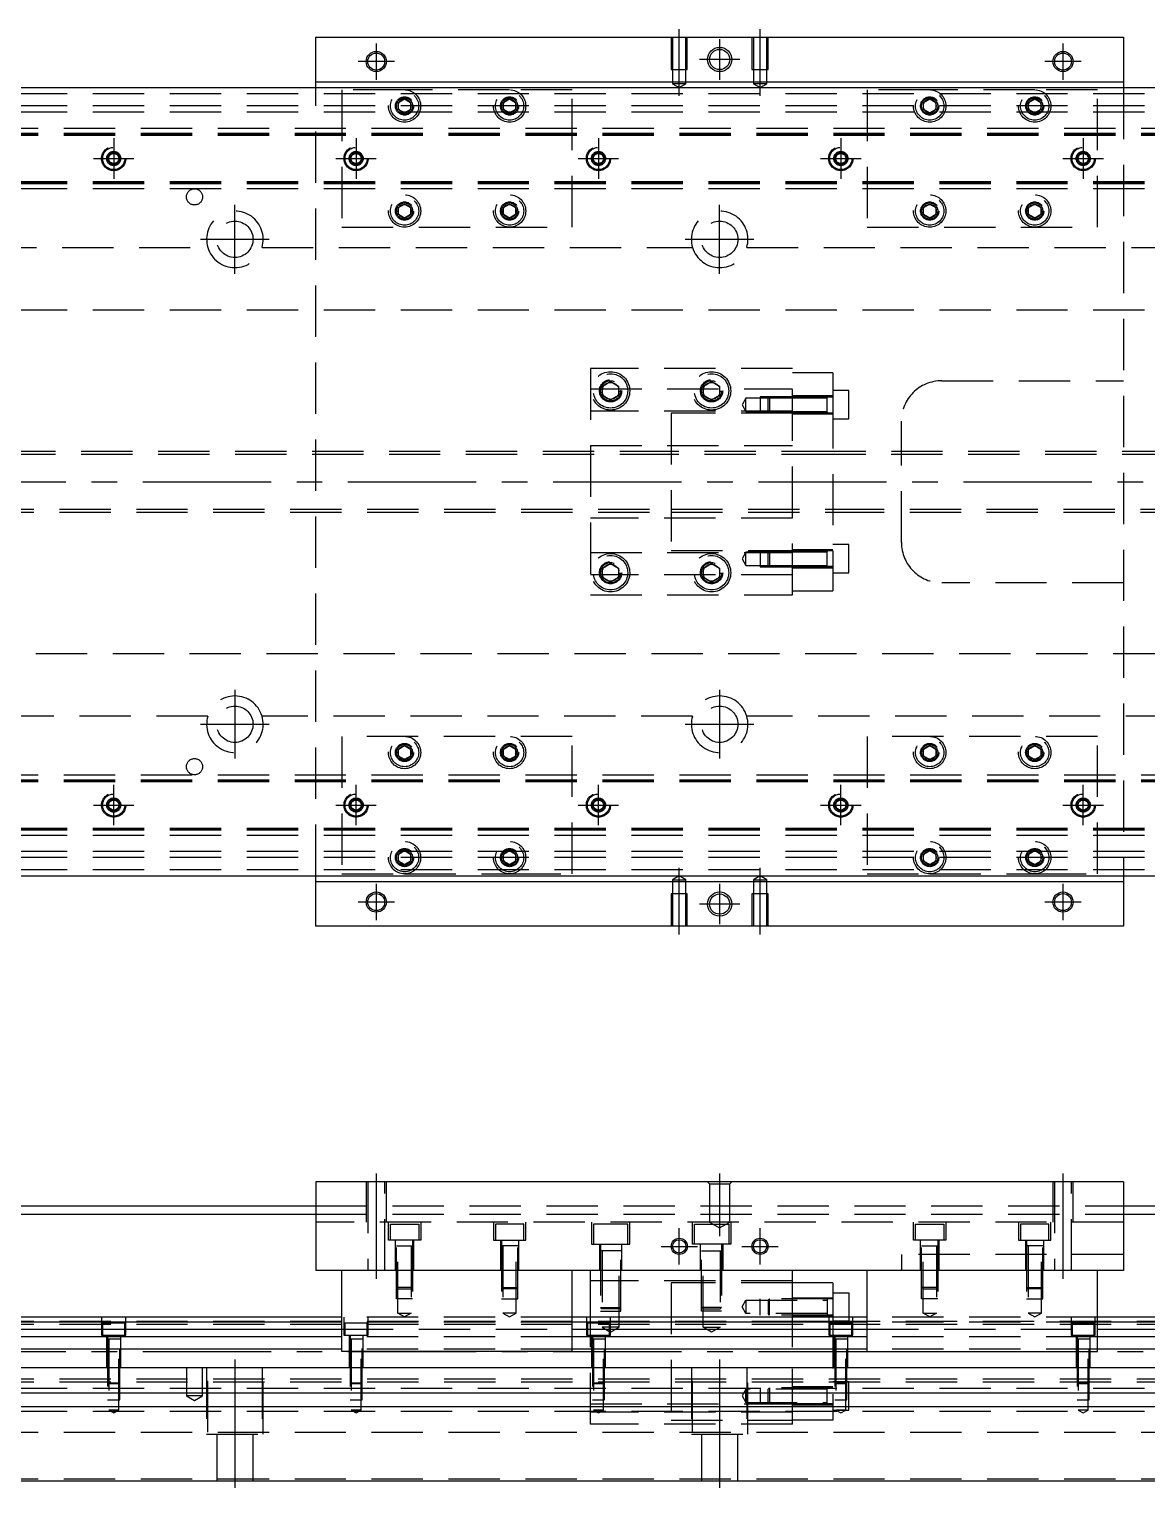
# Model space of a CAD drawing. Extents: x -21 to 1023, y -283 to 112.
# Drawn here: x 256.1 to 532.8, y -249.2 to 112 of the extents above; entities that cross this region are included whole.
import ezdxf

# ---------------------------------------------------------------- set-up
doc = ezdxf.new("R2010")
doc.units = 0
doc.linetypes.add('CENTER', pattern=[50.8, 31.75, -6.35, 6.35, -6.35])
doc.linetypes.add('DASHED', pattern=[19.05, 12.7, -6.35])
doc.layers.get('0').update_dxf_attribs({"linetype": 'CONTINUOUS'})
doc.layers.add('CENTER', color=1, linetype='CENTER')

msp = doc.modelspace()

# ---------------------------------------------------------------- linework, layer by layer
at = {"color": 7, "linetype": 'CONTINUOUS'}
for p, q in [((327, 110), (527, 110)), ((327, 99), (327, 110)), ((527, 110), (527, 99)), ((327, 99), (527, 99)), ((327, 97.5), (327, 99)), ((527, 99), (527, 97.5)), ((851, 97.5), (3, 97.5)), ((3, -97.5), (851, -97.5)), ((327, -99), (327, -97.5)), ((527, -97.5), (527, -99)), ((327, -110), (327, -99)), ((527, -99), (327, -99)), ((527, -99), (527, -110)), ((527, -110), (327, -110)), ((327, -173.2), (327, -195.2)), ((527, -173.2), (327, -173.2)), ((527, -173.2), (527, -195.2)), ((3, -179.2), (327, -179.2)), ((527, -179.2), (851, -179.2)), ((11, -181.2), (327, -181.2)), ((527, -181.2), (843, -181.2)), ((527, -195.2), (327, -195.2)), ((333.5, -215.2), (333.5, -195.2)), ((390.5, -215.2), (390.5, -195.2)), ((395, -206.7), (395, -195.2)), ((445, -206.7), (445, -195.2)), ((455, -198.2), (445, -198.2)), ((452.35, -198.2), (452, -198.2)), ((455, -198.2), (455, -206.7)), ((463.5, -215.2), (463.5, -195.2)), ((520.5, -215.2), (520.5, -195.2)), ((455, -200.7), (459, -200.7)), ((459, -200.7), (459, -206.7)), ((333.5, -206.7), (17, -206.7)), ((333.5, -207.952272), (17, -207.952272)), ((463.5, -206.7), (390.5, -206.7)), ((463.5, -207.952272), (390.5, -207.952272)), ((837, -206.7), (520.5, -206.7)), ((837, -207.952272), (520.5, -207.952272)), ((17, -209.72668), (333.5, -209.72668)), ((333.5, -211.623076), (17, -211.623076)), ((390.5, -209.72668), (463.5, -209.72668)), ((463.5, -211.623076), (390.5, -211.623076)), ((520.5, -209.72668), (837, -209.72668)), ((837, -211.623076), (520.5, -211.623076)), ((333.5, -214.677372), (17, -214.677372)), ((390.5, -215.2), (333.5, -215.2)), ((463.5, -214.677372), (390.5, -214.677372)), ((463.5, -215.2), (520.5, -215.2)), ((837, -214.677372), (520.5, -214.677372)), ((17, -219.2), (837, -219.2)), ((837, -225.5), (17, -225.5)), ((837, -228.9), (17, -228.9)), ((17, -247.2), (837, -247.2))]:
    msp.add_line(p, q, dxfattribs=at)
at = {"color": 3, "linetype": 'DASHED'}
for p, q in [((415.000006, 110), (415.000006, 102)), ((415.35, 110), (415.35, 102)), ((418.65, 102), (418.65, 110)), ((418.999994, 102), (418.999994, 110)), ((435.000006, 110), (435.000006, 102)), ((435.35, 110), (435.35, 102)), ((438.65, 102), (438.65, 110)), ((438.999994, 102), (438.999994, 110)), ((415.000006, 102), (418.999994, 102)), ((415.35, 102), (415.35, 98.5)), ((418.65, 98.5), (418.65, 102)), ((435.000006, 102), (438.999994, 102)), ((435.35, 102), (435.35, 98.5)), ((438.65, 98.5), (438.65, 102)), ((417, 98.5), (415.35, 98.5)), ((415.35, 98.5), (417, 97.547372)), ((418.65, 98.5), (417, 98.5)), ((417, 97.547372), (418.65, 98.5)), ((437, 98.5), (435.35, 98.5)), ((435.35, 98.5), (437, 97.547372)), ((438.65, 98.5), (437, 98.5)), ((437, 97.547372), (438.65, 98.5)), ((837, 96), (17, 96)), ((327, -97.5), (327, 97.5)), ((349, 97), (333.5, 97)), ((333.5, 97), (333.5, 63)), ((347.5, 93.866026), (349, 94.73205)), ((375, 97), (349, 97)), ((349, 94.73205), (350.5, 93.866026)), ((373.5, 93.866026), (375, 94.73205)), ((390.5, 97), (375, 97)), ((375, 94.73205), (376.5, 93.866026)), ((390.5, 63), (390.5, 97)), ((479, 97), (463.5, 97)), ((463.5, 97), (463.5, 63)), ((477.5, 93.866026), (479, 94.73205)), ((505, 97), (479, 97)), ((479, 94.73205), (480.5, 93.866026)), ((503.5, 93.866026), (505, 94.73205)), ((520.5, 97), (505, 97)), ((505, 94.73205), (506.5, 93.866026)), ((520.5, 63), (520.5, 97)), ((527, 97.5), (527, -97.5)), ((837, 93), (17, 93)), ((837, 91.5), (17, 91.5)), ((347.5, 92.133974), (347.5, 93.866026)), ((349, 91.26795), (347.5, 92.133974)), ((350.5, 92.133974), (349, 91.26795)), ((350.5, 93.866026), (350.5, 92.133974)), ((350.973226, 93.326156), (351, 93)), ((373.5, 92.133974), (373.5, 93.866026)), ((375, 91.26795), (373.5, 92.133974)), ((376.5, 92.133974), (375, 91.26795)), ((376.5, 93.866026), (376.5, 92.133974)), ((376.973226, 93.326156), (377, 93)), ((477.5, 92.133974), (477.5, 93.866026)), ((479, 91.26795), (477.5, 92.133974)), ((480.5, 92.133974), (479, 91.26795)), ((480.5, 93.866026), (480.5, 92.133974)), ((480.973226, 93.326156), (481, 93)), ((503, 93), (503.030168, 93.346066)), ((503.5, 92.133974), (503.5, 93.866026)), ((505, 91.26795), (503.5, 92.133974)), ((506.5, 92.133974), (505, 91.26795)), ((506.5, 93.866026), (506.5, 92.133974)), ((17, 87.5), (837, 87.5)), ((17, 86.247728), (837, 86.247728)), ((17, 86.1147), (837, 86.1147)), ((17, 86.1), (837, 86.1)), ((17, 85.8), (837, 85.8)), ((275.5, 80), (275.516134, 80.21941)), ((275.75, 80.721688), (277, 81.443376)), ((275.75, 79.278312), (275.75, 80.721688)), ((277, 81.443376), (278.25, 80.721688)), ((278.25, 80.721688), (278.25, 79.278312)), ((335.5, 80), (335.52041, 80.24661)), ((335.75, 80.721688), (337, 81.443376)), ((335.75, 79.278312), (335.75, 80.721688)), ((337, 81.443376), (338.25, 80.721688)), ((338.25, 80.721688), (338.25, 79.278312)), ((395.5, 80), (395.516134, 80.21941)), ((395.75, 80.721688), (397, 81.443376)), ((395.75, 79.278312), (395.75, 80.721688)), ((397, 81.443376), (398.25, 80.721688)), ((398.25, 80.721688), (398.25, 79.278312)), ((455.5, 80), (455.52041, 80.24661)), ((455.75, 80.721688), (457, 81.443376)), ((455.75, 79.278312), (455.75, 80.721688)), ((457, 81.443376), (458.25, 80.721688)), ((458.25, 80.721688), (458.25, 79.278312)), ((515.5, 80), (515.516134, 80.21941)), ((515.75, 80.721688), (517, 81.443376)), ((515.75, 79.278312), (515.75, 80.721688)), ((517, 81.443376), (518.25, 80.721688)), ((518.25, 80.721688), (518.25, 79.278312)), ((277, 78.556624), (275.75, 79.278312)), ((278.25, 79.278312), (277, 78.556624)), ((337, 78.556624), (335.75, 79.278312)), ((338.25, 79.278312), (337, 78.556624)), ((397, 78.556624), (395.75, 79.278312)), ((398.25, 79.278312), (397, 78.556624)), ((457, 78.556624), (455.75, 79.278312)), ((458.25, 79.278312), (457, 78.556624)), ((517, 78.556624), (515.75, 79.278312)), ((518.25, 79.278312), (517, 78.556624)), ((837, 74.2), (17, 74.2)), ((837, 73.9), (17, 73.9)), ((837, 73.8853), (17, 73.8853)), ((837, 73.752272), (17, 73.752272)), ((837, 72.5), (17, 72.5)), ((347.5, 67.866026), (349, 68.73205)), ((349, 68.73205), (350.5, 67.866026)), ((373.5, 67.866026), (375, 68.73205)), ((375, 68.73205), (376.5, 67.866026)), ((477.5, 67.866026), (479, 68.73205)), ((479, 68.73205), (480.5, 67.866026)), ((503.5, 67.866026), (505, 68.73205)), ((505, 68.73205), (506.5, 67.866026)), ((347, 67), (347.030168, 67.346066)), ((347.5, 66.133974), (347.5, 67.866026)), ((349, 65.26795), (347.5, 66.133974)), ((350.5, 66.133974), (349, 65.26795)), ((350.5, 67.866026), (350.5, 66.133974)), ((373, 67), (373.023172, 67.30356)), ((373.5, 66.133974), (373.5, 67.866026)), ((375, 65.26795), (373.5, 66.133974)), ((376.5, 66.133974), (375, 65.26795)), ((376.5, 67.866026), (376.5, 66.133974)), ((477.5, 66.133974), (477.5, 67.866026)), ((479, 65.26795), (477.5, 66.133974)), ((480.5, 66.133974), (479, 65.26795)), ((480.5, 67.866026), (480.5, 66.133974)), ((480.973226, 67.326156), (481, 67)), ((503, 67), (503.030168, 67.346066)), ((503.5, 66.133974), (503.5, 67.866026)), ((505, 65.26795), (503.5, 66.133974)), ((506.5, 66.133974), (505, 65.26795)), ((506.5, 67.866026), (506.5, 66.133974)), ((333.5, 63), (390.5, 63)), ((463.5, 63), (520.5, 63)), ((73.708204, 58), (300.291796, 58)), ((313.708204, 58), (420.291796, 58)), ((433.708204, 58), (540.291796, 58)), ((837, 42.5), (29.1, 42.5)), ((395, 28), (395, -28)), ((445, 28), (395, 28)), ((445, -28), (445, 28)), ((455, 27), (445, 27)), ((455, 27), (455, 20.976176)), ((395, 23), (445, 23)), ((398, 23.6547), (400, 24.809402)), ((398, 21.3453), (398, 23.6547)), ((400, 24.809402), (402, 23.6547)), ((402, 23.6547), (402, 21.3453)), ((402.483582, 22.786038), (402.5, 22.5)), ((422.5, 22.5), (422.52689, 22.865682)), ((423, 23.6547), (425, 24.809402)), ((423, 21.3453), (423, 23.6547)), ((425, 24.809402), (427, 23.6547)), ((427, 23.6547), (427, 21.3453)), ((459, 22.552558), (455, 22.552558)), ((459, 15.552558), (459, 22.552558)), ((482, 25), (527, 25)), ((400, 20.190598), (398, 21.3453)), ((402, 21.3453), (400, 20.190598)), ((425, 20.190598), (423, 21.3453)), ((427, 21.3453), (425, 20.190598)), ((433.5, 20.702558), (432.547372, 19.052558)), ((432.547372, 19.052558), (433.5, 17.402558)), ((433.5, 17.402558), (433.5, 20.702558)), ((437, 20.702558), (433.5, 20.702558)), ((437, 21.052554), (437, 17.052564)), ((439.35, 21.052554), (437, 21.052554)), ((439, 20.702558), (437, 20.702558)), ((439.35, 21.052558), (439, 20.702558)), ((439, 17.402558), (439, 20.702558)), ((445, 20.702558), (439, 20.702558)), ((445, 20.702558), (439, 20.702558)), ((439.35, 21.052558), (439.35, 17.052558)), ((445, 21.052556), (439.35, 21.052558)), ((445, 21.052554), (439.35, 21.052554)), ((455, 21.302558), (445, 21.302558)), ((453.605, 21.052558), (445, 21.052556)), ((455, 20.976176), (445, 20.976176)), ((453.6, 20.702558), (445, 20.702558)), ((455, 21.052558), (453.595, 21.052558)), ((453.6, 17.05324), (453.6, 21.052564)), ((453.6, 20.836098), (453.6, 21.052558)), ((453.6, 21.052558), (453.6, 20.835892)), ((455, 20.976176), (455, -20.976176)), ((445, 17.5), (395, 17.5)), ((415, 17), (415, -17)), ((445, 17), (415, 17)), ((433.5, 17.402558), (437, 17.402558)), ((437, 17.402558), (439, 17.402558)), ((437, 17.052564), (439.35, 17.052564)), ((439, 17.402558), (445, 17.402558)), ((439, 17.402558), (439.35, 17.052558)), ((439, 17.402558), (445, 17.402558)), ((439.35, 17.052564), (445, 17.052564)), ((439.35, 17.052558), (445, 17.052562)), ((445, 17.402558), (453.6, 17.402558)), ((445, 17.052562), (453.605, 17.052558)), ((445, 16.802558), (455, 16.802558)), ((453.595, 17.052558), (455, 17.052558)), ((453.6, 17.269268), (453.6, 17.052558)), ((453.6, 17.052558), (453.6, 17.26902)), ((453.6, 17.052554), (453.6, 17.05324)), ((455, 15.552558), (459, 15.552558)), ((472, -15), (472, 15)), ((415, 7.5), (54, 7.5)), ((395, 9), (445, 9)), ((455, 7.5), (415, 7.5)), ((455, 7.499994), (415, 7.499994)), ((787.005, 7.5), (455, 7.5)), ((415, 6.75), (54, 6.75)), ((455, 6.75), (415, 6.75)), ((455, 6.75), (415, 6.75)), ((787, 6.75), (455, 6.75)), ((54, -6.75), (415, -6.75)), ((415, -6.75), (455, -6.75)), ((415, -6.75), (455, -6.75)), ((455, -6.75), (787, -6.75)), ((54, -7.5), (415, -7.5)), ((445, -9), (395, -9)), ((415, -7.499994), (455, -7.499994)), ((415, -7.5), (455, -7.5)), ((455, -7.5), (787.005, -7.5)), ((395, -17.5), (445, -17.5)), ((415, -17), (445, -17)), ((433.5, -17.402558), (432.547372, -19.052558)), ((433.5, -20.702558), (433.5, -17.402558)), ((437, -17.402558), (433.5, -17.402558)), ((437, -17.052564), (437, -21.052554)), ((439.35, -17.052564), (437, -17.052564)), ((439, -17.402558), (437, -17.402558)), ((439.35, -17.052558), (439, -17.402558)), ((439, -20.702558), (439, -17.402558)), ((445, -17.402558), (439, -17.402558)), ((445, -17.402558), (439, -17.402558)), ((439.35, -17.052558), (439.35, -21.052558)), ((445, -17.052562), (439.35, -17.052558)), ((445, -17.052564), (439.35, -17.052564)), ((455, -16.802558), (445, -16.802558)), ((453.605, -17.052558), (445, -17.052562)), ((453.6, -17.402558), (445, -17.402558)), ((455, -17.052558), (453.595, -17.052558)), ((453.6, -21.051878), (453.6, -17.052554)), ((453.6, -17.26902), (453.6, -17.052558)), ((453.6, -17.052558), (453.6, -17.269226)), ((453.6, -20.836098), (453.6, -17.26902)), ((459, -15.552558), (455, -15.552558)), ((459, -22.552558), (459, -15.552558)), ((398, -21.3453), (400, -20.190598)), ((398, -23.6547), (398, -21.3453)), ((400, -20.190598), (402, -21.3453)), ((402, -21.3453), (402, -23.6547)), ((423, -21.3453), (425, -20.190598)), ((423, -23.6547), (423, -21.3453)), ((425, -20.190598), (427, -21.3453)), ((427, -21.3453), (427, -23.6547)), ((432.547372, -19.052558), (433.5, -20.702558)), ((433.5, -20.702558), (437, -20.702558)), ((437, -20.702558), (439, -20.702558)), ((437, -21.052554), (439.35, -21.052554)), ((439, -20.702558), (445, -20.702558)), ((439, -20.702558), (439.35, -21.052558)), ((439, -20.702558), (445, -20.702558)), ((439.35, -21.052554), (445, -21.052554)), ((439.35, -21.052558), (445, -21.052556)), ((445, -20.702558), (453.6, -20.702558)), ((455, -20.976176), (445, -20.976176)), ((445, -21.052556), (453.605, -21.052558)), ((445, -21.302558), (455, -21.302558)), ((453.595, -21.052558), (455, -21.052558)), ((453.6, -20.83585), (453.6, -21.052558)), ((453.6, -21.052558), (453.6, -20.836098)), ((453.6, -21.052564), (453.6, -21.051878)), ((455, -20.976176), (455, -27)), ((445, -23), (395, -23)), ((397.5, -22.5), (397.534018, -22.088984)), ((400, -24.809402), (398, -23.6547)), ((402, -23.6547), (400, -24.809402)), ((422.5, -22.5), (422.52689, -22.134318)), ((425, -24.809402), (423, -23.6547)), ((427, -23.6547), (425, -24.809402)), ((455, -22.552558), (459, -22.552558)), ((527, -25), (482, -25)), ((395, -28), (445, -28)), ((445, -27), (455, -27)), ((29.1, -42.5), (837, -42.5)), ((300.291796, -58), (73.708204, -58)), ((420.291796, -58), (313.708204, -58)), ((540.291796, -58), (433.708204, -58)), ((333.5, -63), (333.5, -97)), ((390.5, -63), (333.5, -63)), ((390.5, -97), (390.5, -63)), ((520.5, -63), (463.5, -63)), ((463.5, -63), (463.5, -97)), ((520.5, -97), (520.5, -63)), ((347, -67), (347.030168, -66.653934)), ((347.5, -66.133974), (349, -65.26795)), ((347.5, -67.866026), (347.5, -66.133974)), ((349, -68.73205), (347.5, -67.866026)), ((349, -65.26795), (350.5, -66.133974)), ((350.5, -67.866026), (349, -68.73205)), ((350.5, -66.133974), (350.5, -67.866026)), ((373, -67), (373.023172, -66.69644)), ((373.5, -66.133974), (375, -65.26795)), ((373.5, -67.866026), (373.5, -66.133974)), ((375, -68.73205), (373.5, -67.866026)), ((375, -65.26795), (376.5, -66.133974)), ((376.5, -67.866026), (375, -68.73205)), ((376.5, -66.133974), (376.5, -67.866026)), ((477, -67), (477.023172, -66.69644)), ((477.5, -66.133974), (479, -65.26795)), ((477.5, -67.866026), (477.5, -66.133974)), ((479, -68.73205), (477.5, -67.866026)), ((479, -65.26795), (480.5, -66.133974)), ((480.5, -67.866026), (479, -68.73205)), ((480.5, -66.133974), (480.5, -67.866026)), ((503.5, -66.133974), (505, -65.26795)), ((503.5, -67.866026), (503.5, -66.133974)), ((505, -68.73205), (503.5, -67.866026)), ((505, -65.26795), (506.5, -66.133974)), ((506.5, -67.866026), (505, -68.73205)), ((506.5, -66.133974), (506.5, -67.866026)), ((506.973226, -66.673844), (507, -67)), ((17, -72.5), (837, -72.5)), ((17, -73.752272), (837, -73.752272)), ((17, -73.8853), (837, -73.8853)), ((17, -73.9), (837, -73.9)), ((17, -74.2), (837, -74.2)), ((275.75, -79.278312), (277, -78.556624)), ((275.75, -80.721688), (275.75, -79.278312)), ((277, -78.556624), (278.25, -79.278312)), ((278.25, -79.278312), (278.25, -80.721688)), ((335.75, -79.278312), (337, -78.556624)), ((335.75, -80.721688), (335.75, -79.278312)), ((337, -78.556624), (338.25, -79.278312)), ((338.25, -79.278312), (338.25, -80.721688)), ((395.75, -79.278312), (397, -78.556624)), ((395.75, -80.721688), (395.75, -79.278312)), ((397, -78.556624), (398.25, -79.278312)), ((398.25, -79.278312), (398.25, -80.721688)), ((455.75, -79.278312), (457, -78.556624)), ((455.75, -80.721688), (455.75, -79.278312)), ((457, -78.556624), (458.25, -79.278312)), ((458.25, -79.278312), (458.25, -80.721688)), ((515.75, -79.278312), (517, -78.556624)), ((515.75, -80.721688), (515.75, -79.278312)), ((517, -78.556624), (518.25, -79.278312)), ((518.25, -79.278312), (518.25, -80.721688)), ((277, -81.443376), (275.75, -80.721688)), ((278.25, -80.721688), (277, -81.443376)), ((278.477374, -79.74045), (278.5, -80)), ((335.5, -80), (335.52041, -79.75339)), ((337, -81.443376), (335.75, -80.721688)), ((338.25, -80.721688), (337, -81.443376)), ((397, -81.443376), (395.75, -80.721688)), ((398.25, -80.721688), (397, -81.443376)), ((398.477374, -79.74045), (398.5, -80)), ((455.5, -80), (455.52041, -79.75339)), ((457, -81.443376), (455.75, -80.721688)), ((458.25, -80.721688), (457, -81.443376)), ((517, -81.443376), (515.75, -80.721688)), ((518.25, -80.721688), (517, -81.443376)), ((518.477374, -79.74045), (518.5, -80)), ((837, -85.8), (17, -85.8)), ((837, -86.1), (17, -86.1)), ((837, -86.1147), (17, -86.1147)), ((837, -86.247728), (17, -86.247728)), ((837, -87.5), (17, -87.5)), ((837, -91.5), (17, -91.5)), ((837, -93), (17, -93)), ((347, -93), (347.030168, -92.653934)), ((347.5, -92.133974), (349, -91.26795)), ((347.5, -93.866026), (347.5, -92.133974)), ((349, -94.73205), (347.5, -93.866026)), ((349, -91.26795), (350.5, -92.133974)), ((350.5, -93.866026), (349, -94.73205)), ((350.5, -92.133974), (350.5, -93.866026)), ((373.5, -92.133974), (375, -91.26795)), ((373.5, -93.866026), (373.5, -92.133974)), ((375, -94.73205), (373.5, -93.866026)), ((375, -91.26795), (376.5, -92.133974)), ((376.5, -93.866026), (375, -94.73205)), ((376.5, -92.133974), (376.5, -93.866026)), ((376.973226, -92.673844), (377, -93)), ((477, -93), (477.023172, -92.69644)), ((477.5, -92.133974), (479, -91.26795)), ((477.5, -93.866026), (477.5, -92.133974)), ((479, -94.73205), (477.5, -93.866026)), ((479, -91.26795), (480.5, -92.133974)), ((480.5, -93.866026), (479, -94.73205)), ((480.5, -92.133974), (480.5, -93.866026)), ((503.5, -92.133974), (505, -91.26795)), ((503.5, -93.866026), (503.5, -92.133974)), ((505, -94.73205), (503.5, -93.866026)), ((505, -91.26795), (506.5, -92.133974)), ((506.5, -93.866026), (505, -94.73205)), ((506.5, -92.133974), (506.5, -93.866026)), ((506.973226, -92.673844), (507, -93)), ((837, -96), (17, -96)), ((333.5, -97), (349, -97)), ((349, -97), (375, -97)), ((375, -97), (390.5, -97)), ((463.5, -97), (479, -97)), ((479, -97), (505, -97)), ((505, -97), (520.5, -97)), ((417, -97.547372), (415.35, -98.5)), ((415.35, -98.5), (417, -98.5)), ((415.35, -98.5), (415.35, -102)), ((418.65, -98.5), (417, -97.547372)), ((417, -98.5), (418.65, -98.5)), ((418.65, -102), (418.65, -98.5)), ((437, -97.547372), (435.35, -98.5)), ((435.35, -98.5), (437, -98.5)), ((435.35, -98.5), (435.35, -102)), ((438.65, -98.5), (437, -97.547372)), ((437, -98.5), (438.65, -98.5)), ((438.65, -102), (438.65, -98.5)), ((418.999994, -102), (415.000006, -102)), ((415.000006, -102), (415.000006, -110)), ((415.35, -102), (415.35, -110)), ((418.65, -110), (418.65, -102)), ((418.999994, -110), (418.999994, -102)), ((438.999994, -102), (435.000006, -102)), ((435.000006, -102), (435.000006, -110)), ((435.35, -102), (435.35, -110)), ((438.65, -110), (438.65, -102)), ((438.999994, -110), (438.999994, -102)), ((339.500006, -173.2), (339.500006, -183.2)), ((339.9, -173.2), (339.9, -195.2)), ((344.1, -195.2), (344.1, -173.2)), ((344.499994, -183.2), (344.499994, -173.2)), ((424.5, -173.7), (424, -173.2)), ((429.5, -173.7), (430, -173.2)), ((509.500006, -173.2), (509.500006, -183.2)), ((509.9, -173.2), (509.9, -195.2)), ((514.1, -195.2), (514.1, -173.2)), ((514.499994, -183.2), (514.499994, -173.2)), ((424.5, -173.7), (424.5, -183.2)), ((424.5, -173.7), (429.5, -173.7)), ((429.5, -183.2), (429.5, -173.7)), ((327, -179.2), (527, -179.2)), ((327, -181.2), (527, -181.2)), ((527, -183.2), (327, -183.2)), ((345, -187.7), (345, -183.2)), ((345.5, -183.7), (352.5, -183.7)), ((345.5, -187.7), (345.5, -183.7)), ((352.5, -183.7), (352.5, -187.7)), ((353, -183.2), (353, -187.7)), ((371, -183.2), (371, -187.7)), ((378.5, -183.7), (371.5, -183.7)), ((371.5, -183.7), (371.5, -187.7)), ((378.5, -187.7), (378.5, -183.7)), ((379, -187.7), (379, -183.2)), ((395.25, -183.2), (395.25, -188.7)), ((396.5, -183.7), (395.75, -183.7)), ((395.75, -183.7), (395.75, -188.7)), ((403.5, -183.7), (396.5, -183.7)), ((404.25, -183.7), (403.5, -183.7)), ((404.25, -188.7), (404.25, -183.7)), ((404.75, -188.7), (404.75, -183.2)), ((420.25, -188.7), (420.25, -183.2)), ((420.75, -183.7), (421.5, -183.7)), ((420.75, -188.7), (420.75, -183.7)), ((421.5, -183.7), (428.5, -183.7)), ((429.5, -183.2), (424.5, -183.2)), ((424.5, -183.2), (427, -184.643376)), ((427, -184.643376), (429.5, -183.2)), ((428.5, -183.7), (429.25, -183.7)), ((429.25, -183.7), (429.25, -188.7)), ((429.75, -183.2), (429.75, -188.7)), ((475, -187.7), (475, -183.2)), ((475.5, -183.7), (482.5, -183.7)), ((475.5, -187.7), (475.5, -183.7)), ((482.5, -183.7), (482.5, -187.7)), ((483, -183.2), (483, -187.7)), ((501, -183.2), (501, -187.7)), ((508.5, -183.7), (501.5, -183.7)), ((501.5, -183.7), (501.5, -187.7)), ((508.5, -187.7), (508.5, -183.7)), ((509, -187.7), (509, -183.2)), ((353, -187.7), (345, -187.7)), ((346.75, -195.2), (346.75, -187.7)), ((347.000006, -202.2), (346.999986, -187.7)), ((351.000014, -187.7), (350.999994, -202.2)), ((351.25, -187.7), (351.25, -195.2)), ((371, -187.7), (379, -187.7)), ((372.75, -187.7), (372.75, -195.2)), ((372.999986, -187.7), (373.000006, -202.2)), ((376.999994, -202.2), (377.000014, -187.7)), ((377.25, -195.2), (377.25, -187.7)), ((483, -187.7), (475, -187.7)), ((476.75, -195.2), (476.75, -187.7)), ((477.000006, -202.2), (476.999986, -187.7)), ((481.000014, -187.7), (480.999994, -202.2)), ((481.25, -187.7), (481.25, -195.2)), ((501, -187.7), (509, -187.7)), ((502.75, -187.7), (502.75, -195.2)), ((502.999986, -187.7), (503.000006, -202.2)), ((506.999994, -202.2), (507.000014, -187.7)), ((507.25, -195.2), (507.25, -187.7)), ((346.999994, -189.1), (351.000006, -189.1)), ((347.35, -205.7), (347.35, -189.1)), ((350.65, -189.1), (350.65, -205.7)), ((377.000006, -189.1), (372.999994, -189.1)), ((373.35, -189.1), (373.35, -205.7)), ((376.65, -205.7), (376.65, -189.1)), ((395.25, -188.7), (404.75, -188.7)), ((397.25, -188.7), (397.25, -195.2)), ((402.500006, -190.3), (397.499994, -190.3)), ((397.500006, -188.7), (397.500006, -205.2)), ((397.9, -190.3), (397.9, -209.2)), ((402.1, -209.2), (402.1, -190.3)), ((402.499994, -205.2), (402.499994, -188.7)), ((402.75, -195.2), (402.75, -188.7)), ((429.75, -188.7), (420.25, -188.7)), ((422.25, -195.2), (422.25, -188.7)), ((422.499994, -190.3), (427.500006, -190.3)), ((422.500006, -205.2), (422.500006, -188.7)), ((422.9, -209.2), (422.9, -190.3)), ((427.1, -190.3), (427.1, -209.2)), ((427.499994, -188.7), (427.499994, -205.2)), ((427.75, -188.7), (427.75, -195.2)), ((472, -191.2), (472, -195.2)), ((527, -191.2), (472, -191.2)), ((476.999994, -189.1), (481.000006, -189.1)), ((477.35, -205.7), (477.35, -189.1)), ((480.65, -189.1), (480.65, -205.7)), ((507.000006, -189.1), (502.999994, -189.1)), ((503.35, -189.1), (503.35, -205.7)), ((506.65, -205.7), (506.65, -189.1)), ((445, -197.7), (395, -197.7)), ((445, -198.2), (415, -198.2)), ((415, -198.2), (415, -232.2)), ((445, -232.2), (445, -198.2)), ((351, -199.35), (347, -199.35)), ((347.35, -199.7), (347, -199.35)), ((350.999994, -202.2), (347.000006, -202.2)), ((347.35, -199.7), (350.65, -199.7)), ((351, -199.35), (350.65, -199.7)), ((373, -199.35), (377, -199.35)), ((373, -199.35), (373.35, -199.7)), ((373.000006, -202.2), (376.999994, -202.2)), ((376.65, -199.7), (373.35, -199.7)), ((376.65, -199.7), (377, -199.35)), ((455, -202.199975), (437, -202.200006)), ((437, -206.199994), (437, -202.200006)), ((439, -202.55), (439.35, -202.2)), ((439.35, -204.9), (439.35, -202.2)), ((445, -201.95), (455, -201.95)), ((453.6, -202.199994), (453.6, -206.200006)), ((481, -199.35), (477, -199.35)), ((477.35, -199.7), (477, -199.35)), ((480.999994, -202.2), (477.000006, -202.2)), ((477.35, -199.7), (480.65, -199.7)), ((481, -199.35), (480.65, -199.7)), ((503, -199.35), (507, -199.35)), ((503, -199.35), (503.35, -199.7)), ((503.000006, -202.2), (506.999994, -202.2)), ((506.65, -199.7), (503.35, -199.7)), ((506.65, -199.7), (507, -199.35)), ((347.35, -205.7), (350.65, -205.7)), ((349, -206.652628), (347.35, -205.7)), ((350.65, -205.7), (349, -206.652628)), ((376.65, -205.7), (373.35, -205.7)), ((373.35, -205.7), (375, -206.652628)), ((375, -206.652628), (376.65, -205.7)), ((397.5, -204.3), (402.5, -204.3)), ((397.5, -204.3), (397.9, -204.7)), ((397.500006, -205.2), (402.499994, -205.2)), ((402.1, -204.7), (397.9, -204.7)), ((402.1, -204.7), (402.5, -204.3)), ((427.5, -204.3), (422.5, -204.3)), ((422.9, -204.7), (422.5, -204.3)), ((427.499994, -205.2), (422.500006, -205.2)), ((422.9, -204.7), (427.1, -204.7)), ((427.5, -204.3), (427.1, -204.7)), ((432.547372, -204.2), (433.5, -202.55)), ((433.5, -205.85), (432.547372, -204.2)), ((433.5, -202.55), (433.5, -205.85)), ((433.5, -202.55), (453.6, -202.55)), ((453.6, -205.85), (433.5, -205.85)), ((439, -202.55), (439, -204.9)), ((439, -204.9), (439, -205.85)), ((439.35, -206.2), (439, -205.85)), ((439.35, -206.2), (439.35, -204.9)), ((477.35, -205.7), (480.65, -205.7)), ((479, -206.652628), (477.35, -205.7)), ((480.65, -205.7), (479, -206.652628)), ((506.65, -205.7), (503.35, -205.7)), ((503.35, -205.7), (505, -206.652628)), ((505, -206.652628), (506.65, -205.7)), ((54, -207.699332), (787.005, -207.699332)), ((54, -208.449332), (787, -208.449332)), ((274, -206.7), (274, -211.2)), ((279.75, -208.2), (274.25, -208.2)), ((274.25, -208.2), (274.25, -211.2)), ((279.75, -211.2), (279.75, -208.2)), ((280, -211.2), (280, -206.7)), ((390.5, -206.7), (333.5, -206.7)), ((390.5, -207.952272), (333.5, -207.952272)), ((334, -206.7), (334, -211.2)), ((339.75, -208.2), (334.25, -208.2)), ((334.25, -208.2), (334.25, -211.2)), ((339.75, -211.2), (339.75, -208.2)), ((340, -211.2), (340, -206.7)), ((394, -206.7), (394, -211.2)), ((399.75, -208.2), (394.25, -208.2)), ((394.25, -208.2), (394.25, -211.2)), ((395, -233.2), (395, -206.7)), ((402.1, -209.2), (397.9, -209.2)), ((397.9, -209.2), (400, -210.412436)), ((399.75, -211.2), (399.75, -208.2)), ((400, -211.2), (400, -206.7)), ((400, -210.412436), (402.1, -209.2)), ((422.9, -209.2), (427.1, -209.2)), ((425, -210.412436), (422.9, -209.2)), ((427.1, -209.2), (425, -210.412436)), ((455, -206.200025), (437, -206.199994)), ((455, -206.45), (445, -206.45)), ((445, -233.2), (445, -206.7)), ((445, -207.700006), (463.5, -207.700006)), ((454, -206.7), (454, -211.2)), ((459.75, -208.2), (454.25, -208.2)), ((454.25, -208.2), (454.25, -211.2)), ((455, -206.7), (455, -232.2)), ((455, -207.7), (459, -207.7)), ((459, -207.7), (455, -207.7)), ((459, -206.7), (459, -207.7)), ((459.75, -211.2), (459.75, -208.2)), ((460, -211.2), (460, -206.7)), ((520.5, -206.7), (463.5, -206.7)), ((520.5, -207.952272), (463.5, -207.952272)), ((514, -206.7), (514, -211.2)), ((514, -206.7), (514, -211.2)), ((519.75, -208.2), (514.25, -208.2)), ((514.25, -208.2), (514.25, -211.2)), ((519.75, -208.2), (514.25, -208.2)), ((514.25, -208.2), (514.25, -211.2)), ((519.75, -211.2), (519.75, -208.2)), ((519.75, -211.2), (519.75, -208.2)), ((520, -211.2), (520, -206.7)), ((520, -211.2), (520, -206.7)), ((274, -211.2), (280, -211.2)), ((275.25, -211.2), (275.25, -219.2)), ((278.500006, -212.2), (275.499994, -212.2)), ((275.500006, -211.2), (275.500006, -227.2)), ((275.75, -212.2), (275.75, -229.7)), ((278.25, -229.7), (278.25, -212.2)), ((278.499994, -227.2), (278.499994, -211.2)), ((278.75, -219.2), (278.75, -211.2)), ((333.5, -209.72668), (390.5, -209.72668)), ((390.5, -211.623076), (333.5, -211.623076)), ((334, -211.2), (340, -211.2)), ((335.25, -211.2), (335.25, -219.2)), ((338.500006, -212.2), (335.499994, -212.2)), ((335.500006, -211.2), (335.500006, -227.2)), ((335.75, -212.2), (335.75, -229.7)), ((338.25, -229.7), (338.25, -212.2)), ((338.499994, -227.2), (338.499994, -211.2)), ((338.75, -219.2), (338.75, -211.2)), ((394, -211.2), (400, -211.2)), ((395.25, -211.2), (395.25, -219.2)), ((398.500006, -212.2), (395.499994, -212.2)), ((395.500006, -211.2), (395.500006, -227.2)), ((395.75, -212.2), (395.75, -229.7)), ((398.25, -229.7), (398.25, -212.2)), ((398.499994, -227.2), (398.499994, -211.2)), ((398.75, -219.2), (398.75, -211.2)), ((454, -211.2), (460, -211.2)), ((455.25, -211.2), (455.25, -219.2)), ((458.500006, -212.2), (455.499994, -212.2)), ((455.500006, -211.2), (455.500006, -227.2)), ((455.75, -212.2), (455.75, -229.7)), ((458.25, -229.7), (458.25, -212.2)), ((458.499994, -227.2), (458.499994, -211.2)), ((458.75, -219.2), (458.75, -211.2)), ((463.5, -209.72668), (520.5, -209.72668)), ((520.5, -211.623076), (463.5, -211.623076)), ((514, -211.2), (520, -211.2)), ((514, -211.2), (520, -211.2)), ((515.25, -211.2), (515.25, -219.2)), ((515.25, -211.2), (515.25, -219.2)), ((518.500006, -212.2), (515.499994, -212.2)), ((518.500006, -212.2), (515.499994, -212.2)), ((515.500006, -211.2), (515.500006, -227.2)), ((515.500006, -211.2), (515.500006, -227.2)), ((515.75, -212.2), (515.75, -229.7)), ((515.75, -212.2), (515.75, -229.7)), ((518.25, -229.7), (518.25, -212.2)), ((518.25, -229.7), (518.25, -212.2)), ((518.499994, -227.2), (518.499994, -211.2)), ((518.499994, -227.2), (518.499994, -211.2)), ((518.75, -219.2), (518.75, -211.2)), ((518.75, -219.2), (518.75, -211.2)), ((390.5, -214.677372), (333.5, -214.677372)), ((520.5, -214.677372), (463.5, -214.677372)), ((295, -219.2), (295, -226.2)), ((299, -226.2), (299, -219.2)), ((300, -219.2), (300, -235.7)), ((300.291796, -235.2), (300.291796, -219.2)), ((313.708204, -219.2), (313.708204, -235.2)), ((314, -235.7), (314, -219.2)), ((420, -219.2), (420, -235.7)), ((420.291796, -235.2), (420.291796, -219.2)), ((433.708204, -219.2), (433.708204, -235.2)), ((434, -235.7), (434, -219.2)), ((54, -221.95), (787, -221.95)), ((54, -222.7), (787.005, -222.7)), ((275.5, -222.95), (278.5, -222.95)), ((275.5, -222.95), (275.75, -223.2)), ((278.25, -223.2), (275.75, -223.2)), ((278.25, -223.2), (278.5, -222.95)), ((335.5, -222.95), (338.5, -222.95)), ((335.5, -222.95), (335.75, -223.2)), ((338.25, -223.2), (335.75, -223.2)), ((338.25, -223.2), (338.5, -222.95)), ((395.5, -222.95), (398.5, -222.95)), ((395.5, -222.95), (395.75, -223.2)), ((398.25, -223.2), (395.75, -223.2)), ((398.25, -223.2), (398.5, -222.95)), ((459, -222.7), (455, -222.7)), ((455.5, -222.95), (458.5, -222.95)), ((455.5, -222.95), (455.75, -223.2)), ((458.25, -223.2), (455.75, -223.2)), ((458.25, -223.2), (458.5, -222.95)), ((459, -229.7), (459, -222.7)), ((515.5, -222.95), (518.5, -222.95)), ((515.5, -222.95), (515.75, -223.2)), ((515.5, -222.95), (518.5, -222.95)), ((515.5, -222.95), (515.75, -223.2)), ((518.25, -223.2), (515.75, -223.2)), ((518.25, -223.2), (515.75, -223.2)), ((518.25, -223.2), (518.5, -222.95)), ((518.25, -223.2), (518.5, -222.95)), ((837, -224.35), (17, -224.35)), ((275.500006, -227.2), (278.499994, -227.2)), ((299, -226.2), (295, -226.2)), ((295, -226.2), (297, -227.3547)), ((297, -227.3547), (299, -226.2)), ((335.500006, -227.2), (338.499994, -227.2)), ((395.500006, -227.2), (398.499994, -227.2)), ((433.5, -224.55), (432.547372, -226.2)), ((432.547372, -226.2), (433.5, -227.85)), ((433.5, -227.85), (433.5, -224.55)), ((453.6, -224.55), (433.5, -224.55)), ((455, -224.199975), (437, -224.200006)), ((437, -224.200006), (437, -228.199994)), ((439.35, -224.2), (439, -224.55)), ((439, -225.5), (439, -224.55)), ((439, -227.85), (439, -225.5)), ((439.35, -224.2), (439.35, -225.5)), ((439.35, -225.5), (439.35, -228.2)), ((455, -223.95), (445, -223.95)), ((453.6, -228.200006), (453.6, -224.199994)), ((455.500006, -227.2), (458.499994, -227.2)), ((515.500006, -227.2), (518.499994, -227.2)), ((515.500006, -227.2), (518.499994, -227.2)), ((837, -230.05), (17, -230.05)), ((278.25, -229.7), (275.75, -229.7)), ((275.75, -229.7), (277, -230.421688)), ((277, -230.421688), (278.25, -229.7)), ((338.25, -229.7), (335.75, -229.7)), ((335.75, -229.7), (337, -230.421688)), ((337, -230.421688), (338.25, -229.7)), ((395, -228.2), (445, -228.2)), ((445, -230.208332), (395, -230.208332)), ((398.25, -229.7), (395.75, -229.7)), ((395.75, -229.7), (397, -230.421688)), ((397, -230.421688), (398.25, -229.7)), ((433.5, -227.85), (453.6, -227.85)), ((455, -228.200025), (437, -228.199994)), ((439, -227.85), (439.35, -228.2)), ((445, -228.45), (455, -228.45)), ((455, -229.7), (459, -229.7)), ((458.25, -229.7), (455.75, -229.7)), ((455.75, -229.7), (457, -230.421688)), ((457, -230.421688), (458.25, -229.7)), ((518.25, -229.7), (515.75, -229.7)), ((515.75, -229.7), (517, -230.421688)), ((518.25, -229.7), (515.75, -229.7)), ((515.75, -229.7), (517, -230.421688)), ((517, -230.421688), (518.25, -229.7)), ((517, -230.421688), (518.25, -229.7)), ((445, -233.2), (395, -233.2)), ((415, -232.2), (445, -232.2)), ((455, -232.2), (445, -232.2)), ((17, -235.2), (837, -235.2)), ((300, -235.7), (314, -235.7)), ((302.5, -235.7), (302.5, -247.2)), ((311.5, -247.2), (311.5, -235.7)), ((420, -235.7), (434, -235.7)), ((422.5, -235.7), (422.5, -247.2)), ((431.5, -247.2), (431.5, -235.7)), ((17, -246.7), (837, -246.7))]:
    msp.add_line(p, q, dxfattribs=at)
at = {"color": 3, "linetype": 'CONTINUOUS'}
for centre, radius in [((342, 104), 2.5), ((512, 104), 2.5), ((342, -104), 2.5), ((512, -104), 2.5), ((417, -189.2), 2), ((437, -189.2), 2)]:
    msp.add_circle(centre, radius, dxfattribs=at)
at = {"color": 7, "linetype": 'CONTINUOUS'}
for centre, radius in [((342, 104), 2.1), ((427, 104.5), 3), ((427, 104.5), 2.5), ((512, 104), 2.1), ((342, -104), 2.1), ((427, -104.5), 3), ((427, -104.5), 2.5), ((512, -104), 2.1), ((417, -189.2), 1.65), ((437, -189.2), 1.65)]:
    msp.add_circle(centre, radius, dxfattribs=at)
at = {"color": 3, "linetype": 'DASHED'}
for centre, radius in [((349, 93), 4), ((349, 93), 3.5), ((349, 93), 2.25), ((349, 93), 2), ((375, 93), 4), ((375, 93), 3.5), ((375, 93), 2.25), ((375, 93), 2), ((479, 93), 4), ((479, 93), 3.5), ((479, 93), 2.25), ((479, 93), 2), ((505, 93), 4), ((505, 93), 3.5), ((505, 93), 2.25), ((505, 93), 2), ((277, 80), 3), ((277, 80), 2.75), ((277, 80), 1.75), ((277, 80), 1.5), ((277, 80), 1.25), ((337, 80), 3), ((337, 80), 2.75), ((337, 80), 1.75), ((337, 80), 1.5), ((337, 80), 1.25), ((397, 80), 3), ((397, 80), 2.75), ((397, 80), 1.75), ((397, 80), 1.5), ((397, 80), 1.25), ((457, 80), 3), ((457, 80), 2.75), ((457, 80), 1.75), ((457, 80), 1.5), ((457, 80), 1.25), ((517, 80), 3), ((517, 80), 2.75), ((517, 80), 1.75), ((517, 80), 1.5), ((517, 80), 1.25), ((297, 70.5), 2), ((349, 67), 4), ((349, 67), 3.5), ((349, 67), 2.25), ((349, 67), 2), ((349, 67), 1.65), ((375, 67), 4), ((375, 67), 3.5), ((375, 67), 2.25), ((375, 67), 2), ((375, 67), 1.65), ((479, 67), 4), ((479, 67), 3.5), ((479, 67), 2.25), ((479, 67), 2), ((479, 67), 1.65), ((505, 67), 4), ((505, 67), 3.5), ((505, 67), 2.25), ((505, 67), 2), ((505, 67), 1.65), ((307, 60), 4.5), ((427, 60), 4.5), ((400, 22.5), 4.75), ((400, 22.5), 4.25), ((425, 22.5), 4.75), ((425, 22.5), 4.25), ((400, 22.5), 2.75), ((400, 22.5), 2.5), ((400, 22.5), 2.1), ((425, 22.5), 2.75), ((425, 22.5), 2.5), ((425, 22.5), 2.1), ((400, -22.5), 4.75), ((425, -22.5), 4.75), ((400, -22.5), 4.25), ((400, -22.5), 2.75), ((400, -22.5), 2.5), ((400, -22.5), 2.1), ((425, -22.5), 4.25), ((425, -22.5), 2.75), ((425, -22.5), 2.5), ((425, -22.5), 2.1), ((307, -60), 4.5), ((427, -60), 4.5), ((349, -67), 4), ((349, -67), 3.5), ((349, -67), 2.25), ((349, -67), 2), ((375, -67), 4), ((375, -67), 3.5), ((375, -67), 2.25), ((375, -67), 2), ((479, -67), 4), ((479, -67), 3.5), ((479, -67), 2.25), ((479, -67), 2), ((505, -67), 4), ((505, -67), 3.5), ((505, -67), 2.25), ((505, -67), 2), ((297, -70.5), 2), ((349, -67), 1.65), ((375, -67), 1.65), ((479, -67), 1.65), ((505, -67), 1.65), ((277, -80), 3), ((277, -80), 2.75), ((277, -80), 1.75), ((277, -80), 1.5), ((277, -80), 1.25), ((337, -80), 3), ((337, -80), 2.75), ((337, -80), 1.75), ((337, -80), 1.5), ((337, -80), 1.25), ((397, -80), 3), ((397, -80), 2.75), ((397, -80), 1.75), ((397, -80), 1.5), ((397, -80), 1.25), ((457, -80), 3), ((457, -80), 2.75), ((457, -80), 1.75), ((457, -80), 1.5), ((457, -80), 1.25), ((517, -80), 3), ((517, -80), 2.75), ((517, -80), 1.75), ((517, -80), 1.5), ((517, -80), 1.25), ((349, -93), 4), ((349, -93), 3.5), ((375, -93), 4), ((375, -93), 3.5), ((479, -93), 4), ((479, -93), 3.5), ((505, -93), 4), ((505, -93), 3.5), ((349, -93), 2.25), ((349, -93), 2), ((375, -93), 2.25), ((375, -93), 2), ((479, -93), 2.25), ((479, -93), 2), ((505, -93), 2.25), ((505, -93), 2)]:
    msp.add_circle(centre, radius, dxfattribs=at)
for centre, radius, start, end in [((349, 93), 1.65, 144.619977, 155.380023), ((349, 93), 1.65, 95.380023, 144.619977), ((349, 93), 1.65, 84.619977, 95.380023), ((349, 93), 1.65, 35.380023, 84.619977), ((349, 93), 1.65, 24.619977, 35.380023), ((375, 93), 1.65, 144.619977, 155.380023), ((375, 93), 1.65, 95.380023, 144.619977), ((375, 93), 1.65, 84.619977, 95.380023), ((375, 93), 1.65, 35.380023, 84.619977), ((375, 93), 1.65, 24.619977, 35.380023), ((479, 93), 1.65, 144.619977, 155.380023), ((479, 93), 1.65, 95.380023, 144.619977), ((479, 93), 1.65, 84.619977, 95.380023), ((479, 93), 1.65, 35.380023, 84.619977), ((479, 93), 1.65, 24.619977, 35.380023), ((505, 93), 1.65, 144.619977, 155.380023), ((505, 93), 1.65, 95.380023, 144.619977), ((505, 93), 1.65, 84.619977, 95.380023), ((505, 93), 1.65, 35.380023, 84.619977), ((505, 93), 1.65, 24.619977, 35.380023), ((349, 93), 1.65, 155.380023, 180), ((349, 93), 1.65, 180, 204.619977), ((349, 93), 1.65, 204.619977, 215.380023), ((349, 93), 1.65, 215.380023, 264.619977), ((349, 93), 1.65, 264.619977, 275.380023), ((349, 93), 1.65, 275.380023, 324.619977), ((349, 93), 1.65, 324.619977, 335.380023), ((349, 93), 1.65, 335.380023, 24.619977), ((375, 93), 1.65, 155.380023, 180), ((375, 93), 1.65, 180, 204.619977), ((375, 93), 1.65, 204.619977, 215.380023), ((375, 93), 1.65, 215.380023, 264.619977), ((375, 93), 1.65, 264.619977, 275.380023), ((375, 93), 1.65, 275.380023, 324.619977), ((375, 93), 1.65, 324.619977, 335.380023), ((375, 93), 1.65, 335.380023, 24.619977), ((479, 93), 1.65, 155.380023, 180), ((479, 93), 1.65, 180, 204.619977), ((479, 93), 1.65, 204.619977, 215.380023), ((479, 93), 1.65, 215.380023, 264.619977), ((479, 93), 1.65, 264.619977, 275.380023), ((479, 93), 1.65, 275.380023, 324.619977), ((479, 93), 1.65, 324.619977, 335.380023), ((479, 93), 1.65, 335.380023, 24.619977), ((505, 93), 1.65, 155.380023, 180), ((505, 93), 1.65, 180, 204.619977), ((505, 93), 1.65, 204.619977, 215.380023), ((505, 93), 1.65, 215.380023, 264.619977), ((505, 93), 1.65, 264.619977, 275.380023), ((505, 93), 1.65, 275.380023, 324.619977), ((505, 93), 1.65, 324.619977, 335.380023), ((505, 93), 1.65, 335.380023, 24.619977), ((307, 60), 7, 343.39845, 196.60155), ((427, 60), 7, 343.39845, 196.60155), ((307, 60), 7, 196.60155, 343.39845), ((427, 60), 7, 196.60155, 343.39845), ((482, 15), 10, 90, 180), ((482, -15), 10, 180, 270), ((307, -60), 7, 16.60155, 163.39845), ((427, -60), 7, 16.60155, 163.39845), ((307, -60), 7, 163.39845, 16.60155), ((427, -60), 7, 163.39845, 16.60155), ((349, -93), 1.65, 155.380023, 180), ((349, -93), 1.65, 180, 204.619977), ((349, -93), 1.65, 144.619977, 155.380023), ((349, -93), 1.65, 204.619977, 215.380023), ((349, -93), 1.65, 95.380023, 144.619977), ((349, -93), 1.65, 84.619977, 95.380023), ((349, -93), 1.65, 35.380023, 84.619977), ((349, -93), 1.65, 24.619977, 35.380023), ((349, -93), 1.65, 324.619977, 335.380023), ((349, -93), 1.65, 335.380023, 24.619977), ((375, -93), 1.65, 155.380023, 180), ((375, -93), 1.65, 180, 204.619977), ((375, -93), 1.65, 144.619977, 155.380023), ((375, -93), 1.65, 204.619977, 215.380023), ((375, -93), 1.65, 95.380023, 144.619977), ((375, -93), 1.65, 84.619977, 95.380023), ((375, -93), 1.65, 35.380023, 84.619977), ((375, -93), 1.65, 24.619977, 35.380023), ((375, -93), 1.65, 324.619977, 335.380023), ((375, -93), 1.65, 335.380023, 24.619977), ((479, -93), 1.65, 155.380023, 180), ((479, -93), 1.65, 180, 204.619977), ((479, -93), 1.65, 144.619977, 155.380023), ((479, -93), 1.65, 204.619977, 215.380023), ((479, -93), 1.65, 95.380023, 144.619977), ((479, -93), 1.65, 84.619977, 95.380023), ((479, -93), 1.65, 35.380023, 84.619977), ((479, -93), 1.65, 24.619977, 35.380023), ((479, -93), 1.65, 324.619977, 335.380023), ((479, -93), 1.65, 335.380023, 24.619977), ((505, -93), 1.65, 155.380023, 180), ((505, -93), 1.65, 180, 204.619977), ((505, -93), 1.65, 144.619977, 155.380023), ((505, -93), 1.65, 204.619977, 215.380023), ((505, -93), 1.65, 95.380023, 144.619977), ((505, -93), 1.65, 84.619977, 95.380023), ((505, -93), 1.65, 35.380023, 84.619977), ((505, -93), 1.65, 24.619977, 35.380023), ((505, -93), 1.65, 324.619977, 335.380023), ((505, -93), 1.65, 335.380023, 24.619977), ((349, -93), 1.65, 215.380023, 264.619977), ((349, -93), 1.65, 264.619977, 275.380023), ((349, -93), 1.65, 275.380023, 324.619977), ((375, -93), 1.65, 215.380023, 264.619977), ((375, -93), 1.65, 264.619977, 275.380023), ((375, -93), 1.65, 275.380023, 324.619977), ((479, -93), 1.65, 215.380023, 264.619977), ((479, -93), 1.65, 264.619977, 275.380023), ((479, -93), 1.65, 275.380023, 324.619977), ((505, -93), 1.65, 215.380023, 264.619977), ((505, -93), 1.65, 264.619977, 275.380023), ((505, -93), 1.65, 275.380023, 324.619977)]:
    msp.add_arc(centre, radius, start, end, dxfattribs=at)
at = {"layer": 'CENTER', "color": 1, "linetype": 'CENTER'}
for p, q in [((417, 95.547372), (417, 112)), ((437, 95.547372), (437, 112)), ((342, 108.5), (342, 99.5)), ((427, 109.5), (427, 99.5)), ((512, 108.5), (512, 99.5)), ((346.5, 104), (337.5, 104)), ((432, 104.5), (422, 104.5)), ((516.5, 104), (507.5, 104)), ((277, 85), (277, 75)), ((337, 85), (337, 75)), ((397, 85), (397, 75)), ((457, 85), (457, 75)), ((517, 85), (517, 75)), ((272, 80), (282, 80)), ((332, 80), (342, 80)), ((392, 80), (402, 80)), ((452, 80), (462, 80)), ((512, 80), (522, 80)), ((307, 51.5), (307, 68.5)), ((427, 51.5), (427, 68.5)), ((298.5, 60), (315.5, 60)), ((418.5, 60), (435.5, 60)), ((-20.607194, 0), (887.569477, 0)), ((307, -51.5), (307, -68.5)), ((427, -51.5), (427, -68.5)), ((298.5, -60), (315.5, -60)), ((418.5, -60), (435.5, -60)), ((277, -85), (277, -75)), ((337, -85), (337, -75)), ((397, -85), (397, -75)), ((457, -85), (457, -75)), ((517, -85), (517, -75)), ((272, -80), (282, -80)), ((332, -80), (342, -80)), ((392, -80), (402, -80)), ((452, -80), (462, -80)), ((512, -80), (522, -80)), ((417, -112), (417, -95.547372)), ((437, -112), (437, -95.547372)), ((342, -99.5), (342, -108.5)), ((427, -99.5), (427, -109.5)), ((512, -99.5), (512, -108.5)), ((346.5, -104), (337.5, -104)), ((432, -104.5), (422, -104.5)), ((516.5, -104), (507.5, -104)), ((342, -171.2), (342, -197.2)), ((427, -171.2), (427, -186.643376)), ((512, -171.2), (512, -197.2)), ((417, -193.7), (417, -184.7)), ((437, -193.7), (437, -184.7)), ((412.5, -189.2), (421.5, -189.2)), ((432.5, -189.2), (441.5, -189.2)), ((-20.607194, -215.2), (887.569477, -215.2)), ((307, -217.2), (307, -249.2)), ((427, -217.2), (427, -249.2))]:
    msp.add_line(p, q, dxfattribs=at)

doc.saveas('drawing.dxf')
